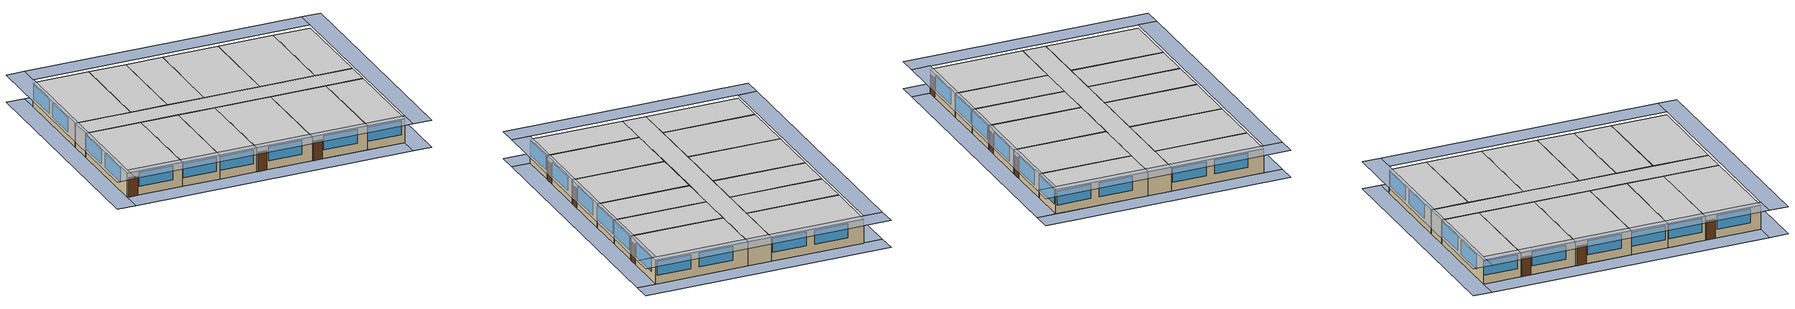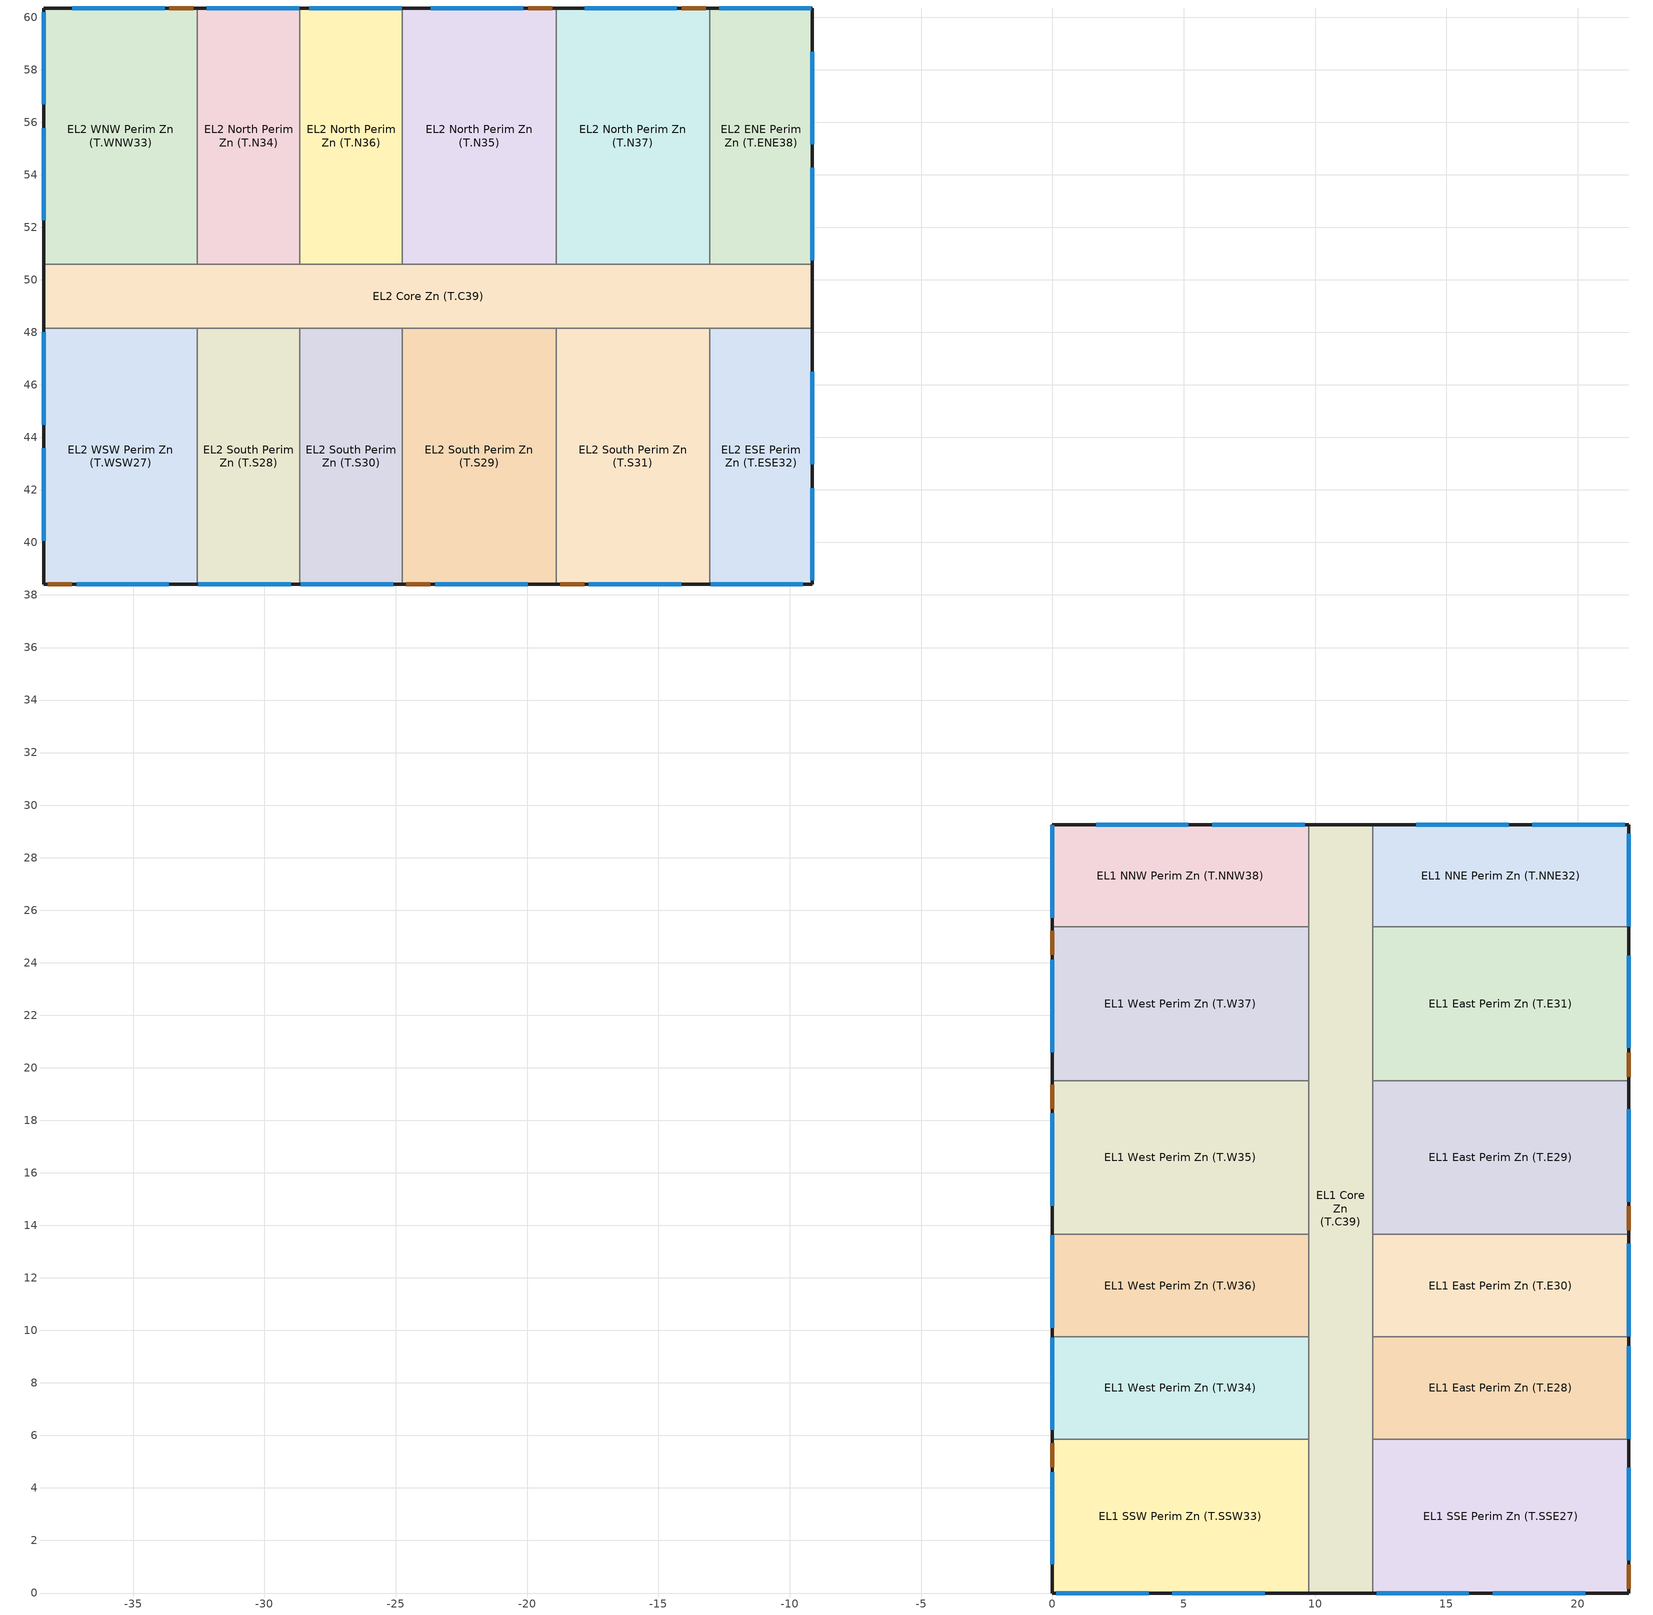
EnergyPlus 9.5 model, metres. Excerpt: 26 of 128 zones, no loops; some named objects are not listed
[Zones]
EL1 Core Zn (T.C39)
 floor to EL1 Core Pl Zn (G.C26) (EL1 IFlr Construction): 12.19,29.26 12.19,0 9.75,0 9.75,29.26 z2.9
 wall outside (EL1 EWall Construction): 12.19,29.26 9.75,29.26 / 9.75,0 12.19,0 z2.9:5.46
 wall to EL1 NNW Perim Zn (T.NNW38) (EL1 IWall Construction-mirror): 9.75,29.26 9.75,25.36 z2.9:5.46
 wall to EL1 SSW Perim Zn (T.SSW33) (EL1 IWall Construction-mirror): 9.75,5.85 9.75,0 z2.9:5.46
 wall to EL1 West Perim Zn (T.W34) (EL1 IWall Construction-mirror): 9.75,9.75 9.75,5.85 z2.9:5.46
 wall to EL1 West Perim Zn (T.W35) (EL1 IWall Construction-mirror): 9.75,19.51 9.75,13.66 z2.9:5.46
 wall to EL1 West Perim Zn (T.W36) (EL1 IWall Construction-mirror): 9.75,13.66 9.75,9.75 z2.9:5.46
 wall to EL1 West Perim Zn (T.W37) (EL1 IWall Construction-mirror): 9.75,25.36 9.75,19.51 z2.9:5.46
 wall to EL1 East Perim Zn (T.E28) (EL1 IWall Construction-mirror): 12.19,5.85 12.19,9.75 z2.9:5.46
 wall to EL1 East Perim Zn (T.E29) (EL1 IWall Construction-mirror): 12.19,13.66 12.19,19.51 z2.9:5.46
 wall to EL1 East Perim Zn (T.E30) (EL1 IWall Construction-mirror): 12.19,9.75 12.19,13.66 z2.9:5.46
 wall to EL1 East Perim Zn (T.E31) (EL1 IWall Construction-mirror): 12.19,19.51 12.19,25.36 z2.9:5.46
 wall to EL1 NNE Perim Zn (T.NNE32) (EL1 IWall Construction-mirror): 12.19,25.36 12.19,29.26 z2.9:5.46
 wall to EL1 SSE Perim Zn (T.SSE27) (EL1 IWall Construction-mirror): 12.19,0 12.19,5.85 z2.9:5.46
 ceiling to EL1 Core At Zn (T.C52) (EL1 AFlr Construction): 9.75,29.26 9.75,0 12.19,0 12.19,29.26 z5.46
EL1 East Perim Zn (T.E28)
 floor to EL1 East Perim Pl Zn (G.E15) (EL1 IFlr Construction): 21.95,9.75 21.95,5.85 12.19,5.85 12.19,9.75 z2.9
 wall outside (EL1 EWall Construction): 21.95,5.85 21.95,9.75 z2.9:5.46
 wall to EL1 East Perim Zn (T.E30) (EL1 IWall Construction): 21.95,9.75 12.19,9.75 z2.9:5.46
 wall to EL1 SSE Perim Zn (T.SSE27) (EL1 IWall Construction-mirror): 12.19,5.85 21.95,5.85 z2.9:5.46
 window (Exterior Window): 21.95,5.88 21.95,9.4 z3.81:5.3
 ceiling to EL1 East Perim At Zn (T.E41) (EL1 AFlr Construction): 12.19,9.75 12.19,5.85 21.95,5.85 21.95,9.75 z5.46
EL1 East Perim Zn (T.E29)
 floor to EL1 East Perim Pl Zn (G.E16) (EL1 IFlr Construction): 21.95,19.51 21.95,13.66 12.19,13.66 12.19,19.51 z2.9
 wall outside (EL1 EWall Construction): 21.95,13.66 21.95,19.51 z2.9:5.46
 wall to EL1 East Perim Zn (T.E31) (EL1 IWall Construction): 21.95,19.51 12.19,19.51 z2.9:5.46
 wall to EL1 East Perim Zn (T.E30) (EL1 IWall Construction): 12.19,13.66 21.95,13.66 z2.9:5.46
 window (Exterior Window): 21.95,14.9 21.95,18.42 z3.81:5.3
 door (Dbl Lyr Unins Mtl Door): 21.95,13.81 21.95,14.72 z2.9:4.94
 ceiling to EL1 East Perim At Zn (T.E42) (EL1 AFlr Construction): 12.19,19.51 12.19,13.66 21.95,13.66 21.95,19.51 z5.46
EL1 East Perim Zn (T.E30)
 floor to EL1 East Perim Pl Zn (G.E17) (EL1 IFlr Construction): 21.95,13.66 21.95,9.75 12.19,9.75 12.19,13.66 z2.9
 wall outside (EL1 EWall Construction): 21.95,9.75 21.95,13.66 z2.9:5.46
 window (Exterior Window): 21.95,9.78 21.95,13.3 z3.81:5.3
 ceiling to EL1 East Perim At Zn (T.E43) (EL1 AFlr Construction): 12.19,13.66 12.19,9.75 21.95,9.75 21.95,13.66 z5.46
EL1 East Perim Zn (T.E31)
 floor to EL1 East Perim Pl Zn (G.E18) (EL1 IFlr Construction): 21.95,25.36 21.95,19.51 12.19,19.51 12.19,25.36 z2.9
 wall outside (EL1 EWall Construction): 21.95,19.51 21.95,25.36 z2.9:5.46
 wall to EL1 NNE Perim Zn (T.NNE32) (EL1 IWall Construction): 21.95,25.36 12.19,25.36 z2.9:5.46
 window (Exterior Window): 21.95,20.76 21.95,24.27 z3.81:5.3
 door (Dbl Lyr Unins Mtl Door): 21.95,19.66 21.95,20.57 z2.9:4.94
 ceiling to EL1 East Perim At Zn (T.E44) (EL1 AFlr Construction): 12.19,25.36 12.19,19.51 21.95,19.51 21.95,25.36 z5.46
EL1 NNE Perim Zn (T.NNE32)
 floor to EL1 NNE Perim Pl Zn (G.NNE19) (EL1 IFlr Construction): 21.95,29.26 21.95,25.36 12.19,25.36 12.19,29.26 z2.9
 wall outside (EL1 EWall Construction): 21.95,25.36 21.95,29.26 12.19,29.26 z2.9:5.46
 window (Exterior Window): 21.95,25.39 21.95,28.91 / 21.79,29.26 18.28,29.26 / 17.37,29.26 13.86,29.26 z3.81:5.3
 ceiling to EL1 NNE Perim At Zn (T.NNE45) (EL1 AFlr Construction): 12.19,29.26 12.19,25.36 21.95,25.36 21.95,29.26 z5.46
EL1 NNW Perim Zn (T.NNW38)
 floor to EL1 NNW Perim Pl Zn (G.NNW25) (EL1 IFlr Construction): 9.75,29.26 9.75,25.36 0,25.36 0,29.26 z2.9
 wall outside (EL1 EWall Construction): 9.75,29.26 0,29.26 0,25.36 z2.9:5.46
 wall to EL1 West Perim Zn (T.W37) (EL1 IWall Construction-mirror): 0,25.36 9.75,25.36 z2.9:5.46
 window (Exterior Window): 9.6,29.26 6.09,29.26 / 5.18,29.26 1.67,29.26 / 0,29.23 0,25.71 z3.81:5.3
 ceiling to EL1 NNW Perim At Zn (T.NNW51) (EL1 AFlr Construction): 0,29.26 0,25.36 9.75,25.36 9.75,29.26 z5.46
EL1 SSE Perim Zn (T.SSE27)
 floor to EL1 SSE Perim Pl Zn (G.SSE14) (EL1 IFlr Construction): 21.95,5.85 21.95,0 12.19,0 12.19,5.85 z2.9
 wall outside (EL1 EWall Construction): 12.19,0 21.95,0 21.95,5.85 z2.9:5.46
 window (Exterior Window): 21.95,1.25 21.95,4.77 / 12.34,0 15.86,0 / 16.76,0 20.28,0 z3.81:5.3
 door (Dbl Lyr Unins Mtl Door): 21.95,0.15 21.95,1.07 z2.9:4.94
 ceiling to EL1 SSE Perim At Zn (T.SSE40) (EL1 AFlr Construction): 12.19,5.85 12.19,0 21.95,0 21.95,5.85 z5.46
EL1 SSW Perim Zn (T.SSW33)
 floor to EL1 SSW Perim Pl Zn (G.SSW20) (EL1 IFlr Construction): 9.75,5.85 9.75,0 0,0 0,5.85 z2.9
 wall outside (EL1 EWall Construction): 0,5.85 0,0 9.75,0 z2.9:5.46
 wall to EL1 West Perim Zn (T.W34) (EL1 IWall Construction): 9.75,5.85 0,5.85 z2.9:5.46
 window (Exterior Window): 0.15,0 3.67,0 / 4.57,0 8.09,0 / 0,4.6 0,1.09 z3.81:5.3
 door (Dbl Lyr Unins Mtl Door): 0,5.7 0,4.79 z2.9:4.94
 ceiling to EL1 SSW Perim At Zn (T.SSW46) (EL1 AFlr Construction): 0,5.85 0,0 9.75,0 9.75,5.85 z5.46
EL1 West Perim Zn (T.W34)
 floor to EL1 West Perim Pl Zn (G.W21) (EL1 IFlr Construction): 9.75,9.75 9.75,5.85 0,5.85 0,9.75 z2.9
 wall outside (EL1 EWall Construction): 0,9.75 0,5.85 z2.9:5.46
 wall to EL1 West Perim Zn (T.W36) (EL1 IWall Construction): 9.75,9.75 0,9.75 z2.9:5.46
 window (Exterior Window): 0,9.72 0,6.21 z3.81:5.3
 ceiling to EL1 West Perim At Zn (T.W47) (EL1 AFlr Construction): 0,9.75 0,5.85 9.75,5.85 9.75,9.75 z5.46
EL1 West Perim Zn (T.W35)
 floor to EL1 West Perim Pl Zn (G.W22) (EL1 IFlr Construction): 9.75,19.51 9.75,13.66 0,13.66 0,19.51 z2.9
 wall outside (EL1 EWall Construction): 0,19.51 0,13.66 z2.9:5.46
 wall to EL1 West Perim Zn (T.W37) (EL1 IWall Construction): 9.75,19.51 0,19.51 z2.9:5.46
 wall to EL1 West Perim Zn (T.W36) (EL1 IWall Construction): 0,13.66 9.75,13.66 z2.9:5.46
 window (Exterior Window): 0,18.26 0,14.74 z3.81:5.3
 door (Dbl Lyr Unins Mtl Door): 0,19.35 0,18.44 z2.9:4.94
 ceiling to EL1 West Perim At Zn (T.W48) (EL1 AFlr Construction): 0,19.51 0,13.66 9.75,13.66 9.75,19.51 z5.46
EL1 West Perim Zn (T.W36)
 floor to EL1 West Perim Pl Zn (G.W23) (EL1 IFlr Construction): 9.75,13.66 9.75,9.75 0,9.75 0,13.66 z2.9
 wall outside (EL1 EWall Construction): 0,13.66 0,9.75 z2.9:5.46
 window (Exterior Window): 0,13.62 0,10.11 z3.81:5.3
 ceiling to EL1 West Perim At Zn (T.W49) (EL1 AFlr Construction): 0,13.66 0,9.75 9.75,9.75 9.75,13.66 z5.46
EL1 West Perim Zn (T.W37)
 floor to EL1 West Perim Pl Zn (G.W24) (EL1 IFlr Construction): 9.75,25.36 9.75,19.51 0,19.51 0,25.36 z2.9
 wall outside (EL1 EWall Construction): 0,25.36 0,19.51 z2.9:5.46
 window (Exterior Window): 0,24.11 0,20.59 z3.81:5.3
 door (Dbl Lyr Unins Mtl Door): 0,25.21 0,24.29 z2.9:4.94
 ceiling to EL1 West Perim At Zn (T.W50) (EL1 AFlr Construction): 0,25.36 0,19.51 9.75,19.51 9.75,25.36 z5.46
EL2 Core Zn (T.C39)
 floor to EL2 Core Pl Zn (G.C26) (EL1 IFlr Construction): -9.14,50.6 -9.14,48.16 -38.4,48.16 -38.4,50.6 z2.9
 wall outside (EL1 EWall Construction): -9.14,48.16 -9.14,50.6 / -38.4,50.6 -38.4,48.16 z2.9:5.46
 wall to EL2 ESE Perim Zn (T.ESE32) (EL1 IWall Construction-mirror): -13.05,48.16 -9.14,48.16 z2.9:5.46
 wall to EL2 South Perim Zn (T.S28) (EL1 IWall Construction-mirror): -32.55,48.16 -28.65,48.16 z2.9:5.46
 wall to EL2 South Perim Zn (T.S29) (EL1 IWall Construction-mirror): -24.75,48.16 -18.9,48.16 z2.9:5.46
 wall to EL2 South Perim Zn (T.S30) (EL1 IWall Construction-mirror): -28.65,48.16 -24.75,48.16 z2.9:5.46
 wall to EL2 South Perim Zn (T.S31) (EL1 IWall Construction-mirror): -18.9,48.16 -13.05,48.16 z2.9:5.46
 wall to EL2 WSW Perim Zn (T.WSW27) (EL1 IWall Construction-mirror): -38.4,48.16 -32.55,48.16 z2.9:5.46
 wall to EL2 ENE Perim Zn (T.ENE38) (EL1 IWall Construction-mirror): -9.14,50.6 -13.05,50.6 z2.9:5.46
 wall to EL2 North Perim Zn (T.N34) (EL1 IWall Construction-mirror): -28.65,50.6 -32.55,50.6 z2.9:5.46
 wall to EL2 North Perim Zn (T.N35) (EL1 IWall Construction-mirror): -18.9,50.6 -24.75,50.6 z2.9:5.46
 wall to EL2 North Perim Zn (T.N36) (EL1 IWall Construction-mirror): -24.75,50.6 -28.65,50.6 z2.9:5.46
 wall to EL2 North Perim Zn (T.N37) (EL1 IWall Construction-mirror): -13.05,50.6 -18.9,50.6 z2.9:5.46
 wall to EL2 WNW Perim Zn (T.WNW33) (EL1 IWall Construction-mirror): -32.55,50.6 -38.4,50.6 z2.9:5.46
 ceiling to EL2 Core At Zn (T.C52) (EL1 AFlr Construction): -38.4,50.6 -38.4,48.16 -9.14,48.16 -9.14,50.6 z5.46
EL2 ENE Perim Zn (T.ENE38)
 floor to EL2 ENE Perim Pl Zn (G.ENE25) (EL1 IFlr Construction): -9.14,60.35 -9.14,50.6 -13.05,50.6 -13.05,60.35 z2.9
 wall outside (EL1 EWall Construction): -9.14,50.6 -9.14,60.35 -13.05,60.35 z2.9:5.46
 wall to EL2 North Perim Zn (T.N37) (EL1 IWall Construction-mirror): -13.05,60.35 -13.05,50.6 z2.9:5.46
 window (Exterior Window): -9.14,50.75 -9.14,54.27 / -9.14,55.17 -9.14,58.68 / -9.17,60.35 -12.69,60.35 z3.81:5.3
 ceiling to EL2 ENE Perim At Zn (T.ENE51) (EL1 AFlr Construction): -13.05,60.35 -13.05,50.6 -9.14,50.6 -9.14,60.35 z5.46
EL2 ESE Perim Zn (T.ESE32)
 floor to EL2 ESE Perim Pl Zn (G.ESE19) (EL1 IFlr Construction): -9.14,48.16 -9.14,38.4 -13.05,38.4 -13.05,48.16 z2.9
 wall outside (EL1 EWall Construction): -13.05,38.4 -9.14,38.4 -9.14,48.16 z2.9:5.46
 wall to EL2 South Perim Zn (T.S31) (EL1 IWall Construction-mirror): -13.05,48.16 -13.05,38.4 z2.9:5.46
 window (Exterior Window): -9.14,38.56 -9.14,42.07 / -9.14,42.98 -9.14,46.49 / -13.01,38.4 -9.5,38.4 z3.81:5.3
 ceiling to EL2 ESE Perim At Zn (T.ESE45) (EL1 AFlr Construction): -13.05,48.16 -13.05,38.4 -9.14,38.4 -9.14,48.16 z5.46
EL2 North Perim Zn (T.N34)
 floor to EL2 North Perim Pl Zn (G.N21) (EL1 IFlr Construction): -28.65,60.35 -28.65,50.6 -32.55,50.6 -32.55,60.35 z2.9
 wall outside (EL1 EWall Construction): -28.65,60.35 -32.55,60.35 z2.9:5.46
 wall to EL2 North Perim Zn (T.N36) (EL1 IWall Construction): -28.65,50.6 -28.65,60.35 z2.9:5.46
 wall to EL2 WNW Perim Zn (T.WNW33) (EL1 IWall Construction-mirror): -32.55,60.35 -32.55,50.6 z2.9:5.46
 window (Exterior Window): -28.68,60.35 -32.2,60.35 z3.81:5.3
 ceiling to EL2 North Perim At Zn (T.N47) (EL1 AFlr Construction): -32.55,60.35 -32.55,50.6 -28.65,50.6 -28.65,60.35 z5.46
EL2 North Perim Zn (T.N35)
 floor to EL2 North Perim Pl Zn (G.N22) (EL1 IFlr Construction): -18.9,60.35 -18.9,50.6 -24.75,50.6 -24.75,60.35 z2.9
 wall outside (EL1 EWall Construction): -18.9,60.35 -24.75,60.35 z2.9:5.46
 wall to EL2 North Perim Zn (T.N37) (EL1 IWall Construction): -18.9,50.6 -18.9,60.35 z2.9:5.46
 wall to EL2 North Perim Zn (T.N36) (EL1 IWall Construction): -24.75,60.35 -24.75,50.6 z2.9:5.46
 window (Exterior Window): -20.15,60.35 -23.66,60.35 z3.81:5.3
 door (Dbl Lyr Unins Mtl Door): -19.05,60.35 -19.96,60.35 z2.9:4.94
 ceiling to EL2 North Perim At Zn (T.N48) (EL1 AFlr Construction): -24.75,60.35 -24.75,50.6 -18.9,50.6 -18.9,60.35 z5.46
EL2 North Perim Zn (T.N36)
 floor to EL2 North Perim Pl Zn (G.N23) (EL1 IFlr Construction): -24.75,60.35 -24.75,50.6 -28.65,50.6 -28.65,60.35 z2.9
 wall outside (EL1 EWall Construction): -24.75,60.35 -28.65,60.35 z2.9:5.46
 window (Exterior Window): -24.78,60.35 -28.3,60.35 z3.81:5.3
 ceiling to EL2 North Perim At Zn (T.N49) (EL1 AFlr Construction): -28.65,60.35 -28.65,50.6 -24.75,50.6 -24.75,60.35 z5.46
EL2 North Perim Zn (T.N37)
 floor to EL2 North Perim Pl Zn (G.N24) (EL1 IFlr Construction): -13.05,60.35 -13.05,50.6 -18.9,50.6 -18.9,60.35 z2.9
 wall outside (EL1 EWall Construction): -13.05,60.35 -18.9,60.35 z2.9:5.46
 window (Exterior Window): -14.3,60.35 -17.81,60.35 z3.81:5.3
 door (Dbl Lyr Unins Mtl Door): -13.2,60.35 -14.11,60.35 z2.9:4.94
 ceiling to EL2 North Perim At Zn (T.N50) (EL1 AFlr Construction): -18.9,60.35 -18.9,50.6 -13.05,50.6 -13.05,60.35 z5.46
EL2 South Perim Zn (T.S28)
 floor to EL2 South Perim Pl Zn (G.S15) (EL1 IFlr Construction): -28.65,48.16 -28.65,38.4 -32.55,38.4 -32.55,48.16 z2.9
 wall outside (EL1 EWall Construction): -32.55,38.4 -28.65,38.4 z2.9:5.46
 wall to EL2 South Perim Zn (T.S30) (EL1 IWall Construction): -28.65,38.4 -28.65,48.16 z2.9:5.46
 wall to EL2 WSW Perim Zn (T.WSW27) (EL1 IWall Construction-mirror): -32.55,48.16 -32.55,38.4 z2.9:5.46
 window (Exterior Window): -32.52,38.4 -29.01,38.4 z3.81:5.3
 ceiling to EL2 South Perim At Zn (T.S41) (EL1 AFlr Construction): -32.55,48.16 -32.55,38.4 -28.65,38.4 -28.65,48.16 z5.46
EL2 South Perim Zn (T.S29)
 floor to EL2 South Perim Pl Zn (G.S16) (EL1 IFlr Construction): -18.9,48.16 -18.9,38.4 -24.75,38.4 -24.75,48.16 z2.9
 wall outside (EL1 EWall Construction): -24.75,38.4 -18.9,38.4 z2.9:5.46
 wall to EL2 South Perim Zn (T.S31) (EL1 IWall Construction): -18.9,38.4 -18.9,48.16 z2.9:5.46
 wall to EL2 South Perim Zn (T.S30) (EL1 IWall Construction): -24.75,48.16 -24.75,38.4 z2.9:5.46
 window (Exterior Window): -23.5,38.4 -19.98,38.4 z3.81:5.3
 door (Dbl Lyr Unins Mtl Door): -24.6,38.4 -23.68,38.4 z2.9:4.94
 ceiling to EL2 South Perim At Zn (T.S42) (EL1 AFlr Construction): -24.75,48.16 -24.75,38.4 -18.9,38.4 -18.9,48.16 z5.46
EL2 South Perim Zn (T.S30)
 floor to EL2 South Perim Pl Zn (G.S17) (EL1 IFlr Construction): -24.75,48.16 -24.75,38.4 -28.65,38.4 -28.65,48.16 z2.9
 wall outside (EL1 EWall Construction): -28.65,38.4 -24.75,38.4 z2.9:5.46
 window (Exterior Window): -28.62,38.4 -25.1,38.4 z3.81:5.3
 ceiling to EL2 South Perim At Zn (T.S43) (EL1 AFlr Construction): -28.65,48.16 -28.65,38.4 -24.75,38.4 -24.75,48.16 z5.46
EL2 South Perim Zn (T.S31)
 floor to EL2 South Perim Pl Zn (G.S18) (EL1 IFlr Construction): -13.05,48.16 -13.05,38.4 -18.9,38.4 -18.9,48.16 z2.9
 wall outside (EL1 EWall Construction): -18.9,38.4 -13.05,38.4 z2.9:5.46
 window (Exterior Window): -17.65,38.4 -14.13,38.4 z3.81:5.3
 door (Dbl Lyr Unins Mtl Door): -18.75,38.4 -17.83,38.4 z2.9:4.94
 ceiling to EL2 South Perim At Zn (T.S44) (EL1 AFlr Construction): -18.9,48.16 -18.9,38.4 -13.05,38.4 -13.05,48.16 z5.46
EL2 WNW Perim Zn (T.WNW33)
 floor to EL2 WNW Perim Pl Zn (G.WNW20) (EL1 IFlr Construction): -32.55,60.35 -32.55,50.6 -38.4,50.6 -38.4,60.35 z2.9
 wall outside (EL1 EWall Construction): -32.55,60.35 -38.4,60.35 -38.4,50.6 z2.9:5.46
 window (Exterior Window): -33.8,60.35 -37.32,60.35 / -38.4,60.2 -38.4,56.68 / -38.4,55.78 -38.4,52.26 z3.81:5.3
 door (Dbl Lyr Unins Mtl Door): -32.71,60.35 -33.62,60.35 z2.9:4.94
 ceiling to EL2 WNW Perim At Zn (T.WNW46) (EL1 AFlr Construction): -38.4,60.35 -38.4,50.6 -32.55,50.6 -32.55,60.35 z5.46
EL2 WSW Perim Zn (T.WSW27)
 floor to EL2 WSW Perim Pl Zn (G.WSW14) (EL1 IFlr Construction): -32.55,48.16 -32.55,38.4 -38.4,38.4 -38.4,48.16 z2.9
 wall outside (EL1 EWall Construction): -38.4,48.16 -38.4,38.4 -32.55,38.4 z2.9:5.46
 window (Exterior Window): -37.16,38.4 -33.64,38.4 / -38.4,48.01 -38.4,44.49 / -38.4,43.59 -38.4,40.07 z3.81:5.3
 door (Dbl Lyr Unins Mtl Door): -38.25,38.4 -37.34,38.4 z2.9:4.94
 ceiling to EL2 WSW Perim At Zn (T.WSW40) (EL1 AFlr Construction): -38.4,48.16 -38.4,38.4 -32.55,38.4 -32.55,48.16 z5.46
shading: -7.16,62.33 -7.16,36.42 -9.14,36.42 -9.14,62.33 z5.79; -9.14,62.33 -9.14,60.35 -38.4,60.35 -38.4,62.33 z5.79; -38.4,62.33 -38.4,36.42 -40.39,36.42 -40.39,62.33 z5.79; -9.14,62.33 -9.14,60.35 -38.4,60.35 -38.4,62.33 z2.9; -38.4,62.33 -38.4,36.42 -40.39,36.42 -40.39,62.33 z2.9; -7.16,62.33 -7.16,36.42 -9.14,36.42 -9.14,62.33 z2.9; -9.14,38.4 -9.14,36.42 -38.4,36.42 -38.4,38.4 z2.9; 23.93,29.26 23.93,0 21.95,0 21.95,29.26 z5.79; 23.93,31.24 23.93,29.26 -1.98,29.26 -1.98,31.24 z5.79; 0,29.26 0,0 -1.98,0 -1.98,29.26 z5.79; 23.93,0 23.93,-1.98 -1.98,-1.98 -1.98,0 z5.79; 23.93,31.24 23.93,29.26 -1.98,29.26 -1.98,31.24 z2.9; 0,29.26 0,0 -1.98,0 -1.98,29.26 z2.9; 23.93,0 23.93,-1.98 -1.98,-1.98 -1.98,0 z2.9; 23.93,29.26 23.93,0 21.95,0 21.95,29.26 z2.9; -9.14,38.4 -9.14,36.42 -38.4,36.42 -38.4,38.4 z5.79
[Building]
MFm+dxgf+existing: North Axis {deg}=0; Terrain=Suburbs; Loads Convergence Tolerance Value {W}=0.04; Temperature Convergence Tolerance Value {deltaC}=0.4; Solar Distribution=FullExterior; Maximum Number of Warmup Days=40; Minimum Number of Warmup Days=10
[Site:Location]
CA_EUREKA_USA Design_Conditions: Latitude {deg}=40.8; Longitude {deg}=-124.17; Time Zone {hr}=-8; Elevation {m}=18
[SizingPeriod:DesignDay] Day of Month=21; Dry-Bulb Temperature Range Modifier Type=DefaultMultipliers; Humidity Condition Type=Wetbulb; Barometric Pressure {Pa}=101109; Rain Indicator=No; Snow Indicator=No; Daylight Saving Time Indicator=No
Name | Month | Day Type | Maximum Dry-Bulb Temperature {C} | Daily Dry-Bulb Temperature Range {deltaC} | Wetbulb or DewPoint at Maximum Dry-Bulb {C} | Wind Speed {m/s} | Wind Direction {deg} | Solar Model Indicator | Sky Clearness | ASHRAE Clear Sky Optical Depth for Beam Irradiance (taub) | ASHRAE Clear Sky Optical Depth for Diffuse Irradiance (taud)
CA_EUREKA Ann Htg 99.6% Condns DB | 12 | WinterDesignDay | 0.7 | 0 | 0.7 | 1.5 | 100 | ASHRAEClearSky | 0
CA_EUREKA Ann Clg .4% Condns DB=>MWB | 8 | SummerDesignDay | 20.1 | 4.5 | 15.1 | 4.2 | 320 | ASHRAETau |  | 0.327 | 2.581
[Site:WaterMainsTemperature]
Calculation Method=Correlation; Annual Average Outdoor Air Temperature {C}=10.81; Maximum Difference In Monthly Average Outdoor Air Temperatures {deltaC}=16.84
[Material]
Name | Roughness | Thickness {m} | Conductivity {W/m-K} | Density {kg/m3} | Specific Heat {J/kg-K}
GypBd 1/2in (GP01) | Rough | 0.0128016 | 0.160159 | 800.925 | 837.36
Plywd 1in (PW06) | Rough | 0.0252984 | 0.115363 | 544.629 | 1214.172
syn_stucco | MediumSmooth | 0.003048 | 8.65E-02 | 400 | 878.64
Drywall_1/2in | MediumSmooth | 0.0127 | 0.16009 | 800.923 | 1087.84
OSB_7/16in | MediumSmooth | 0.0111125 | 0.1163 | 544.627 | 1213.36
sheathing_consol_layer | Rough | 0.0127 | 0.0940184 | 685.008 | 1172.332
wall_consol_layer | Rough | 0.137 | 0.057165 | 120.801 | 1036.26
ceil_consol_layer | Rough | 0.195 | 0.0617176 | 41.9286 | 776.251
ceil_insul_layer | Rough | 1.0e-06 | 0.0432 | 41.9286 | 776.251
[Material:NoMass] Roughness=Rough
Name | Thermal Resistance {m2-K/W}
EL1 IWall Cons Mat 2 (0.91) | 0.160211
Carpet & Fiber Pad (CP01) | 0.366197
Dbl Lyr Unins Mtl Door | 0.214703
[WindowMaterial:SimpleGlazingSystem]
Glass: U-Factor {W/m2-K}=3.74787; Solar Heat Gain Coefficient=0.52; Visible Transmittance=0.88
[WindowMaterial:Blind]
int_blind: Slat Orientation=Horizontal; Slat Width {m}=0.025; Slat Separation {m}=0.01875; Slat Thickness {m}=0.001; Slat Angle {deg}=45; Slat Conductivity {W/m-K}=221; Slat Beam Solar Transmittance=0; Front Side Slat Beam Solar Reflectance=0.5; Back Side Slat Beam Solar Reflectance=0.5; Slat Diffuse Solar Transmittance=0; Front Side Slat Diffuse Solar Reflectance=0.5; Back Side Slat Diffuse Solar Reflectance=0.5; Slat Beam Visible Transmittance=0; Front Side Slat Beam Visible Reflectance=0.5; Back Side Slat Beam Visible Reflectance=0.5; Slat Diffuse Visible Transmittance=0; Front Side Slat Diffuse Visible Reflectance=0.5; Back Side Slat Diffuse Visible Reflectance=0.5; Slat Infrared Hemispherical Transmittance=0; Front Side Slat Infrared Hemispherical Emissivity=0.9; Back Side Slat Infrared Hemispherical Emissivity=0.9; Blind to Glass Distance {m}=0.05; Blind Top Opening Multiplier=0.5; Blind Bottom Opening Multiplier=0.5; Blind Left Side Opening Multiplier=0.5; Blind Right Side Opening Multiplier=0.5
[Construction]
Exterior Window: Glass
EL1 EWall Construction: syn_stucco, sheathing_consol_layer, OSB_7/16in, wall_consol_layer, Drywall_1/2in
EL1 IWall Construction; EL1 IWall Construction-mirror: GypBd 1/2in (GP01), EL1 IWall Cons Mat 2 (0.91), GypBd 1/2in (GP01)
EL1 IFlr Construction: Plywd 1in (PW06), Carpet & Fiber Pad (CP01)
EL1 AFlr Construction: ceil_insul_layer, ceil_consol_layer, Drywall_1/2in
Dbl Lyr Unins Mtl Door: Dbl Lyr Unins Mtl Door
window_w_blinds: Glass, int_blind
[Zone] Multiplier=1; Part of Total Floor Area=Yes
EL1 Core Zn (T.C39); EL1 East Perim Zn (T.E28); EL1 East Perim Zn (T.E29); EL1 East Perim Zn (T.E30); EL1 East Perim Zn (T.E31); EL1 NNE Perim Zn (T.NNE32); EL1 NNW Perim Zn (T.NNW38); EL1 SSE Perim Zn (T.SSE27); EL1 SSW Perim Zn (T.SSW33); EL1 West Perim Zn (T.W34); EL1 West Perim Zn (T.W35); EL1 West Perim Zn (T.W36); EL1 West Perim Zn (T.W37); EL2 Core Zn (T.C39); EL2 ENE Perim Zn (T.ENE38); EL2 ESE Perim Zn (T.ESE32); EL2 North Perim Zn (T.N34); EL2 North Perim Zn (T.N35); EL2 North Perim Zn (T.N36); EL2 North Perim Zn (T.N37); EL2 South Perim Zn (T.S28); EL2 South Perim Zn (T.S29); EL2 South Perim Zn (T.S30); EL2 South Perim Zn (T.S31); EL2 WNW Perim Zn (T.WNW33); EL2 WSW Perim Zn (T.WSW27)
[WindowShadingControl] Shading Type=InteriorBlind; Construction with Shading=window_w_blinds; Shading Control Type=OnNightIfHeatingAndOnDayIfCooling; Schedule=DEER Res ShadeSch; Shading Control Is Scheduled=Yes; Glare Control Is Active=No; Multiple Surface Control Type=Sequential
Name | Zone | Fenestration Surface 1 | Fenestration Surface 2 | Fenestration Surface 3
Shades-EL1-unit-T.W38 | EL1 NNW Perim Zn (T.NNW38) | EL1 West Win (T.NNW38.E51.W1) | EL1 North Win (T.NNW38.E52.W1) | EL1 North Win (T.NNW38.E52.W2)
Shades-EL1-unit-T.W37 | EL1 West Perim Zn (T.W37) | EL1 West Win (T.W37.E50.W1)
Shades-EL1-unit-T.W35 | EL1 West Perim Zn (T.W35) | EL1 West Win (T.W35.E48.W1)
Shades-EL1-unit-T.W36 | EL1 West Perim Zn (T.W36) | EL1 West Win (T.W36.E49.W1)
Shades-EL1-unit-T.W34 | EL1 West Perim Zn (T.W34) | EL1 West Win (T.W34.E47.W1)
Shades-EL1-unit-T.W33 | EL1 SSW Perim Zn (T.SSW33) | EL1 West Win (T.SSW33.E46.W1) | EL1 South Win (T.SSW33.E45.W1) | EL1 South Win (T.SSW33.E45.W2)
Shades-EL1-unit-T.E27 | EL1 SSE Perim Zn (T.SSE27) | EL1 East Win (T.SSE27.E37.W1) | EL1 South Win (T.SSE27.E38.W1) | EL1 South Win (T.SSE27.E38.W2)
Shades-EL1-unit-T.E28 | EL1 East Perim Zn (T.E28) | EL1 East Win (T.E28.E39.W1)
Shades-EL1-unit-T.E30 | EL1 East Perim Zn (T.E30) | EL1 East Win (T.E30.E41.W1)
Shades-EL1-unit-T.E29 | EL1 East Perim Zn (T.E29) | EL1 East Win (T.E29.E40.W1)
Shades-EL1-unit-T.E31 | EL1 East Perim Zn (T.E31) | EL1 East Win (T.E31.E42.W1)
Shades-EL1-unit-T.E32 | EL1 NNE Perim Zn (T.NNE32) | EL1 East Win (T.NNE32.E44.W1) | EL1 North Win (T.NNE32.E43.W1) | EL1 North Win (T.NNE32.E43.W2)
Shades-EL2-unit-T.S32 | EL2 ESE Perim Zn (T.ESE32) | EL2 South Win (T.ESE32.E44.W1) | EL2 East Win (T.ESE32.E43.W1) | EL2 East Win (T.ESE32.E43.W2)
Shades-EL2-unit-T.S31 | EL2 South Perim Zn (T.S31) | EL2 South Win (T.S31.E42.W1)
Shades-EL2-unit-T.S29 | EL2 South Perim Zn (T.S29) | EL2 South Win (T.S29.E40.W1)
Shades-EL2-unit-T.S30 | EL2 South Perim Zn (T.S30) | EL2 South Win (T.S30.E41.W1)
Shades-EL2-unit-T.S28 | EL2 South Perim Zn (T.S28) | EL2 South Win (T.S28.E39.W1)
Shades-EL2-unit-T.S27 | EL2 WSW Perim Zn (T.WSW27) | EL2 South Win (T.WSW27.E37.W1) | EL2 West Win (T.WSW27.E38.W1) | EL2 West Win (T.WSW27.E38.W2)
Shades-EL2-unit-T.N33 | EL2 WNW Perim Zn (T.WNW33) | EL2 North Win (T.WNW33.E46.W1) | EL2 West Win (T.WNW33.E45.W1) | EL2 West Win (T.WNW33.E45.W2)
Shades-EL2-unit-T.N34 | EL2 North Perim Zn (T.N34) | EL2 North Win (T.N34.E47.W1)
Shades-EL2-unit-T.N36 | EL2 North Perim Zn (T.N36) | EL2 North Win (T.N36.E49.W1)
Shades-EL2-unit-T.N35 | EL2 North Perim Zn (T.N35) | EL2 North Win (T.N35.E48.W1)
Shades-EL2-unit-T.N37 | EL2 North Perim Zn (T.N37) | EL2 North Win (T.N37.E50.W1)
Shades-EL2-unit-T.N38 | EL2 ENE Perim Zn (T.ENE38) | EL2 North Win (T.ENE38.E51.W1) | EL2 East Win (T.ENE38.E52.W1) | EL2 East Win (T.ENE38.E52.W2)
[Foundation:Kiva]
Slab Foundation
[Foundation:Kiva:Settings]
Soil Conductivity {W/m-K}=1.73; Soil Density {kg/m3}=1842; Soil Specific Heat {J/kg-K}=419; Ground Solar Absorptivity=0.9; Ground Thermal Absorptivity=0.9; Ground Surface Roughness {m}=0.03; Far-Field Width {m}=40; Deep-Ground Boundary Condition=ZeroFlux; Deep-Ground Depth {m}=40; Minimum Cell Dimension {m}=0.02; Maximum Cell Growth Coefficient=1.5; Simulation Timestep=Timestep
[OtherEquipment] Fuel Type=None; Design Level Calculation Method=EquipmentLevel; Design Level {W}=0; Fraction Radiant=0; Fraction Lost=0
Name | Zone or ZoneList | Schedule | Fraction Latent
SupplySensibleLeakageToEL1 SSE Perim Zn (T.SSE27); SupplyDuctConductionToEL1 SSE Perim Zn (T.SSE27) | EL1 SSE Perim Zn (T.SSE27) | EL1 SSE Perim Zn (T.SSE27) Duct Loss Sch | 0
SupplyLatentLeakageToEL1 SSE Perim Zn (T.SSE27) | EL1 SSE Perim Zn (T.SSE27) | EL1 SSE Perim Zn (T.SSE27) Duct Loss Sch | 1
SupplySensibleLeakageToEL1 East Perim Zn (T.E29); SupplyDuctConductionToEL1 East Perim Zn (T.E29) | EL1 East Perim Zn (T.E29) | EL1 East Perim Zn (T.E29) Duct Loss Sch | 0
SupplyLatentLeakageToEL1 East Perim Zn (T.E29) | EL1 East Perim Zn (T.E29) | EL1 East Perim Zn (T.E29) Duct Loss Sch | 1
SupplySensibleLeakageToEL1 East Perim Zn (T.E31); SupplyDuctConductionToEL1 East Perim Zn (T.E31) | EL1 East Perim Zn (T.E31) | EL1 East Perim Zn (T.E31) Duct Loss Sch | 0
SupplyLatentLeakageToEL1 East Perim Zn (T.E31) | EL1 East Perim Zn (T.E31) | EL1 East Perim Zn (T.E31) Duct Loss Sch | 1
SupplySensibleLeakageToEL1 SSW Perim Zn (T.SSW33); SupplyDuctConductionToEL1 SSW Perim Zn (T.SSW33) | EL1 SSW Perim Zn (T.SSW33) | EL1 SSW Perim Zn (T.SSW33) Duct Loss Sch | 0
SupplyLatentLeakageToEL1 SSW Perim Zn (T.SSW33) | EL1 SSW Perim Zn (T.SSW33) | EL1 SSW Perim Zn (T.SSW33) Duct Loss Sch | 1
SupplySensibleLeakageToEL1 West Perim Zn (T.W35); SupplyDuctConductionToEL1 West Perim Zn (T.W35) | EL1 West Perim Zn (T.W35) | EL1 West Perim Zn (T.W35) Duct Loss Sch | 0
SupplyLatentLeakageToEL1 West Perim Zn (T.W35) | EL1 West Perim Zn (T.W35) | EL1 West Perim Zn (T.W35) Duct Loss Sch | 1
SupplySensibleLeakageToEL1 West Perim Zn (T.W37); SupplyDuctConductionToEL1 West Perim Zn (T.W37) | EL1 West Perim Zn (T.W37) | EL1 West Perim Zn (T.W37) Duct Loss Sch | 0
SupplyLatentLeakageToEL1 West Perim Zn (T.W37) | EL1 West Perim Zn (T.W37) | EL1 West Perim Zn (T.W37) Duct Loss Sch | 1
SupplySensibleLeakageToEL2 WSW Perim Zn (T.WSW27); SupplyDuctConductionToEL2 WSW Perim Zn (T.WSW27) | EL2 WSW Perim Zn (T.WSW27) | EL2 WSW Perim Zn (T.WSW27) Duct Loss Sch | 0
SupplyLatentLeakageToEL2 WSW Perim Zn (T.WSW27) | EL2 WSW Perim Zn (T.WSW27) | EL2 WSW Perim Zn (T.WSW27) Duct Loss Sch | 1
SupplySensibleLeakageToEL2 South Perim Zn (T.S29); SupplyDuctConductionToEL2 South Perim Zn (T.S29) | EL2 South Perim Zn (T.S29) | EL2 South Perim Zn (T.S29) Duct Loss Sch | 0
SupplyLatentLeakageToEL2 South Perim Zn (T.S29) | EL2 South Perim Zn (T.S29) | EL2 South Perim Zn (T.S29) Duct Loss Sch | 1
SupplySensibleLeakageToEL2 South Perim Zn (T.S31); SupplyDuctConductionToEL2 South Perim Zn (T.S31) | EL2 South Perim Zn (T.S31) | EL2 South Perim Zn (T.S31) Duct Loss Sch | 0
SupplyLatentLeakageToEL2 South Perim Zn (T.S31) | EL2 South Perim Zn (T.S31) | EL2 South Perim Zn (T.S31) Duct Loss Sch | 1
SupplySensibleLeakageToEL2 North Perim Zn (T.N37); SupplyDuctConductionToEL2 North Perim Zn (T.N37) | EL2 North Perim Zn (T.N37) | EL2 North Perim Zn (T.N37) Duct Loss Sch | 0
SupplyLatentLeakageToEL2 North Perim Zn (T.N37) | EL2 North Perim Zn (T.N37) | EL2 North Perim Zn (T.N37) Duct Loss Sch | 1
SupplySensibleLeakageToEL2 North Perim Zn (T.N35); SupplyDuctConductionToEL2 North Perim Zn (T.N35) | EL2 North Perim Zn (T.N35) | EL2 North Perim Zn (T.N35) Duct Loss Sch | 0
SupplyLatentLeakageToEL2 North Perim Zn (T.N35) | EL2 North Perim Zn (T.N35) | EL2 North Perim Zn (T.N35) Duct Loss Sch | 1
SupplySensibleLeakageToEL2 WNW Perim Zn (T.WNW33); SupplyDuctConductionToEL2 WNW Perim Zn (T.WNW33) | EL2 WNW Perim Zn (T.WNW33) | EL2 WNW Perim Zn (T.WNW33) Duct Loss Sch | 0
SupplyLatentLeakageToEL2 WNW Perim Zn (T.WNW33) | EL2 WNW Perim Zn (T.WNW33) | EL2 WNW Perim Zn (T.WNW33) Duct Loss Sch | 1
[ZoneMixing] Design Flow Rate Calculation Method=Flow/Zone; Design Flow Rate {m3/s}=0
Name | Zone | Schedule | Source Zone
EL1 SSE Perim At Zn (T.SSE40)ToEL1 SSE Perim Zn (T.SSE27)Mixing | EL1 SSE Perim Zn (T.SSE27) | EL1 SSE Perim Zn (T.SSE27) Duct Loss Sch | EL1 SSE Perim At Zn (T.SSE40)
EL1 SSE Perim Zn (T.SSE27)ToEL1 SSE Perim At Zn (T.SSE40)Mixing | EL1 SSE Perim At Zn (T.SSE40) | EL1 SSE Perim Zn (T.SSE27) Duct Loss Sch | EL1 SSE Perim Zn (T.SSE27)
EL1 East Perim At Zn (T.E42)ToEL1 East Perim Zn (T.E29)Mixing | EL1 East Perim Zn (T.E29) | EL1 East Perim Zn (T.E29) Duct Loss Sch | EL1 East Perim At Zn (T.E42)
EL1 East Perim Zn (T.E29)ToEL1 East Perim At Zn (T.E42)Mixing | EL1 East Perim At Zn (T.E42) | EL1 East Perim Zn (T.E29) Duct Loss Sch | EL1 East Perim Zn (T.E29)
EL1 East Perim At Zn (T.E44)ToEL1 East Perim Zn (T.E31)Mixing | EL1 East Perim Zn (T.E31) | EL1 East Perim Zn (T.E31) Duct Loss Sch | EL1 East Perim At Zn (T.E44)
EL1 East Perim Zn (T.E31)ToEL1 East Perim At Zn (T.E44)Mixing | EL1 East Perim At Zn (T.E44) | EL1 East Perim Zn (T.E31) Duct Loss Sch | EL1 East Perim Zn (T.E31)
EL1 SSW Perim At Zn (T.SSW46)ToEL1 SSW Perim Zn (T.SSW33)Mixing | EL1 SSW Perim Zn (T.SSW33) | EL1 SSW Perim Zn (T.SSW33) Duct Loss Sch | EL1 SSW Perim At Zn (T.SSW46)
EL1 SSW Perim Zn (T.SSW33)ToEL1 SSW Perim At Zn (T.SSW46)Mixing | EL1 SSW Perim At Zn (T.SSW46) | EL1 SSW Perim Zn (T.SSW33) Duct Loss Sch | EL1 SSW Perim Zn (T.SSW33)
EL1 West Perim At Zn (T.W48)ToEL1 West Perim Zn (T.W35)Mixing | EL1 West Perim Zn (T.W35) | EL1 West Perim Zn (T.W35) Duct Loss Sch | EL1 West Perim At Zn (T.W48)
EL1 West Perim Zn (T.W35)ToEL1 West Perim At Zn (T.W48)Mixing | EL1 West Perim At Zn (T.W48) | EL1 West Perim Zn (T.W35) Duct Loss Sch | EL1 West Perim Zn (T.W35)
EL1 West Perim At Zn (T.W50)ToEL1 West Perim Zn (T.W37)Mixing | EL1 West Perim Zn (T.W37) | EL1 West Perim Zn (T.W37) Duct Loss Sch | EL1 West Perim At Zn (T.W50)
EL1 West Perim Zn (T.W37)ToEL1 West Perim At Zn (T.W50)Mixing | EL1 West Perim At Zn (T.W50) | EL1 West Perim Zn (T.W37) Duct Loss Sch | EL1 West Perim Zn (T.W37)
EL2 WSW Perim At Zn (T.WSW40)ToEL2 WSW Perim Zn (T.WSW27)Mixing | EL2 WSW Perim Zn (T.WSW27) | EL2 WSW Perim Zn (T.WSW27) Duct Loss Sch | EL2 WSW Perim At Zn (T.WSW40)
EL2 WSW Perim Zn (T.WSW27)ToEL2 WSW Perim At Zn (T.WSW40)Mixing | EL2 WSW Perim At Zn (T.WSW40) | EL2 WSW Perim Zn (T.WSW27) Duct Loss Sch | EL2 WSW Perim Zn (T.WSW27)
EL2 South Perim At Zn (T.S42)ToEL2 South Perim Zn (T.S29)Mixing | EL2 South Perim Zn (T.S29) | EL2 South Perim Zn (T.S29) Duct Loss Sch | EL2 South Perim At Zn (T.S42)
EL2 South Perim Zn (T.S29)ToEL2 South Perim At Zn (T.S42)Mixing | EL2 South Perim At Zn (T.S42) | EL2 South Perim Zn (T.S29) Duct Loss Sch | EL2 South Perim Zn (T.S29)
EL2 South Perim At Zn (T.S44)ToEL2 South Perim Zn (T.S31)Mixing | EL2 South Perim Zn (T.S31) | EL2 South Perim Zn (T.S31) Duct Loss Sch | EL2 South Perim At Zn (T.S44)
EL2 South Perim Zn (T.S31)ToEL2 South Perim At Zn (T.S44)Mixing | EL2 South Perim At Zn (T.S44) | EL2 South Perim Zn (T.S31) Duct Loss Sch | EL2 South Perim Zn (T.S31)
EL2 North Perim At Zn (T.N50)ToEL2 North Perim Zn (T.N37)Mixing | EL2 North Perim Zn (T.N37) | EL2 North Perim Zn (T.N37) Duct Loss Sch | EL2 North Perim At Zn (T.N50)
EL2 North Perim Zn (T.N37)ToEL2 North Perim At Zn (T.N50)Mixing | EL2 North Perim At Zn (T.N50) | EL2 North Perim Zn (T.N37) Duct Loss Sch | EL2 North Perim Zn (T.N37)
EL2 North Perim At Zn (T.N48)ToEL2 North Perim Zn (T.N35)Mixing | EL2 North Perim Zn (T.N35) | EL2 North Perim Zn (T.N35) Duct Loss Sch | EL2 North Perim At Zn (T.N48)
EL2 North Perim Zn (T.N35)ToEL2 North Perim At Zn (T.N48)Mixing | EL2 North Perim At Zn (T.N48) | EL2 North Perim Zn (T.N35) Duct Loss Sch | EL2 North Perim Zn (T.N35)
EL2 WNW Perim At Zn (T.WNW46)ToEL2 WNW Perim Zn (T.WNW33)Mixing | EL2 WNW Perim Zn (T.WNW33) | EL2 WNW Perim Zn (T.WNW33) Duct Loss Sch | EL2 WNW Perim At Zn (T.WNW46)
EL2 WNW Perim Zn (T.WNW33)ToEL2 WNW Perim At Zn (T.WNW46)Mixing | EL2 WNW Perim At Zn (T.WNW46) | EL2 WNW Perim Zn (T.WNW33) Duct Loss Sch | EL2 WNW Perim Zn (T.WNW33)
[EnergyManagementSystem:ProgramCallingManager]
DuctLeakageCallingManagerEL1SSWPerimZnTSSW33: EndOfSystemTimestepAfterHVACReporting; DuctLeakageProgramEL1SSWPerimZnTSSW33
DuctLeakageCallingManagerEL1WestPerimZnGW9: EndOfSystemTimestepAfterHVACReporting; DuctLeakageProgramEL1WestPerimZnGW9
DuctLeakageCallingManagerEL1WestPerimZnTW35: EndOfSystemTimestepAfterHVACReporting; DuctLeakageProgramEL1WestPerimZnTW35
DuctLeakageCallingManagerEL1WestPerimZnGW11: EndOfSystemTimestepAfterHVACReporting; DuctLeakageProgramEL1WestPerimZnGW11
DuctLeakageCallingManagerEL1WestPerimZnTW37: EndOfSystemTimestepAfterHVACReporting; DuctLeakageProgramEL1WestPerimZnTW37
DuctLeakageCallingManagerEL2WSWPerimZnGWSW1: EndOfSystemTimestepAfterHVACReporting; DuctLeakageProgramEL2WSWPerimZnGWSW1
DuctLeakageCallingManagerEL2WSWPerimZnTWSW27: EndOfSystemTimestepAfterHVACReporting; DuctLeakageProgramEL2WSWPerimZnTWSW27
DuctLeakageCallingManagerEL2SouthPerimZnGS3: EndOfSystemTimestepAfterHVACReporting; DuctLeakageProgramEL2SouthPerimZnGS3
DuctLeakageCallingManagerEL2SouthPerimZnTS29: EndOfSystemTimestepAfterHVACReporting; DuctLeakageProgramEL2SouthPerimZnTS29
DuctLeakageCallingManagerEL2SouthPerimZnGS5: EndOfSystemTimestepAfterHVACReporting; DuctLeakageProgramEL2SouthPerimZnGS5
DuctLeakageCallingManagerEL2SouthPerimZnTS31: EndOfSystemTimestepAfterHVACReporting; DuctLeakageProgramEL2SouthPerimZnTS31
DuctLeakageCallingManagerEL2NorthPerimZnGN11: EndOfSystemTimestepAfterHVACReporting; DuctLeakageProgramEL2NorthPerimZnGN11
DuctLeakageCallingManagerEL2NorthPerimZnTN37: EndOfSystemTimestepAfterHVACReporting; DuctLeakageProgramEL2NorthPerimZnTN37
DuctLeakageCallingManagerEL2NorthPerimZnGN9: EndOfSystemTimestepAfterHVACReporting; DuctLeakageProgramEL2NorthPerimZnGN9
DuctLeakageCallingManagerEL2NorthPerimZnTN35: EndOfSystemTimestepAfterHVACReporting; DuctLeakageProgramEL2NorthPerimZnTN35
DuctLeakageCallingManagerEL2WNWPerimZnGWNW7: EndOfSystemTimestepAfterHVACReporting; DuctLeakageProgramEL2WNWPerimZnGWNW7
DuctLeakageCallingManagerEL2WNWPerimZnTWNW33: EndOfSystemTimestepAfterHVACReporting; DuctLeakageProgramEL2WNWPerimZnTWNW33
[Schedule:Day:Hourly]
DEER Res ShadeSchDay: 0.72, 0.72, 0.72, 0.72, 0.72, 0.72, 0.72, 0.72, 0.72, 0.72, 0.72, 0.72, 0.72, 0.72, 0.72, 0.72, 0.72, 0.72, 0.72, 0.72, 0.72, 0.72, 0.72, 0.72
[Schedule:Week:Compact]
DEER Res ShadeSchWeek: Weekdays, DEER Res ShadeSchDay, Weekends, DEER Res ShadeSchDay, SummerDesignDay, DEER Res ShadeSchDay, WinterDesignDay, DEER Res ShadeSchDay, AllOtherDays, DEER Res ShadeSchDay
[Schedule:Year]
DEER Res ShadeSch: DEER Res ShadeSchWeek, 1, 1, 12, 31
[Schedule:Compact]
EL1 SSE Perim Zn (T.SSE27) Duct Loss Sch; EL1 East Perim Zn (T.E29) Duct Loss Sch; EL1 East Perim Zn (T.E31) Duct Loss Sch; EL1 SSW Perim Zn (T.SSW33) Duct Loss Sch; EL1 West Perim Zn (T.W35) Duct Loss Sch; EL1 West Perim Zn (T.W37) Duct Loss Sch; EL2 WSW Perim Zn (T.WSW27) Duct Loss Sch; EL2 South Perim Zn (T.S29) Duct Loss Sch; EL2 South Perim Zn (T.S31) Duct Loss Sch; EL2 North Perim Zn (T.N37) Duct Loss Sch; EL2 North Perim Zn (T.N35) Duct Loss Sch; EL2 WNW Perim Zn (T.WNW33) Duct Loss Sch: Through: 12/31, For: AllDays, Until: 24:00, 1
